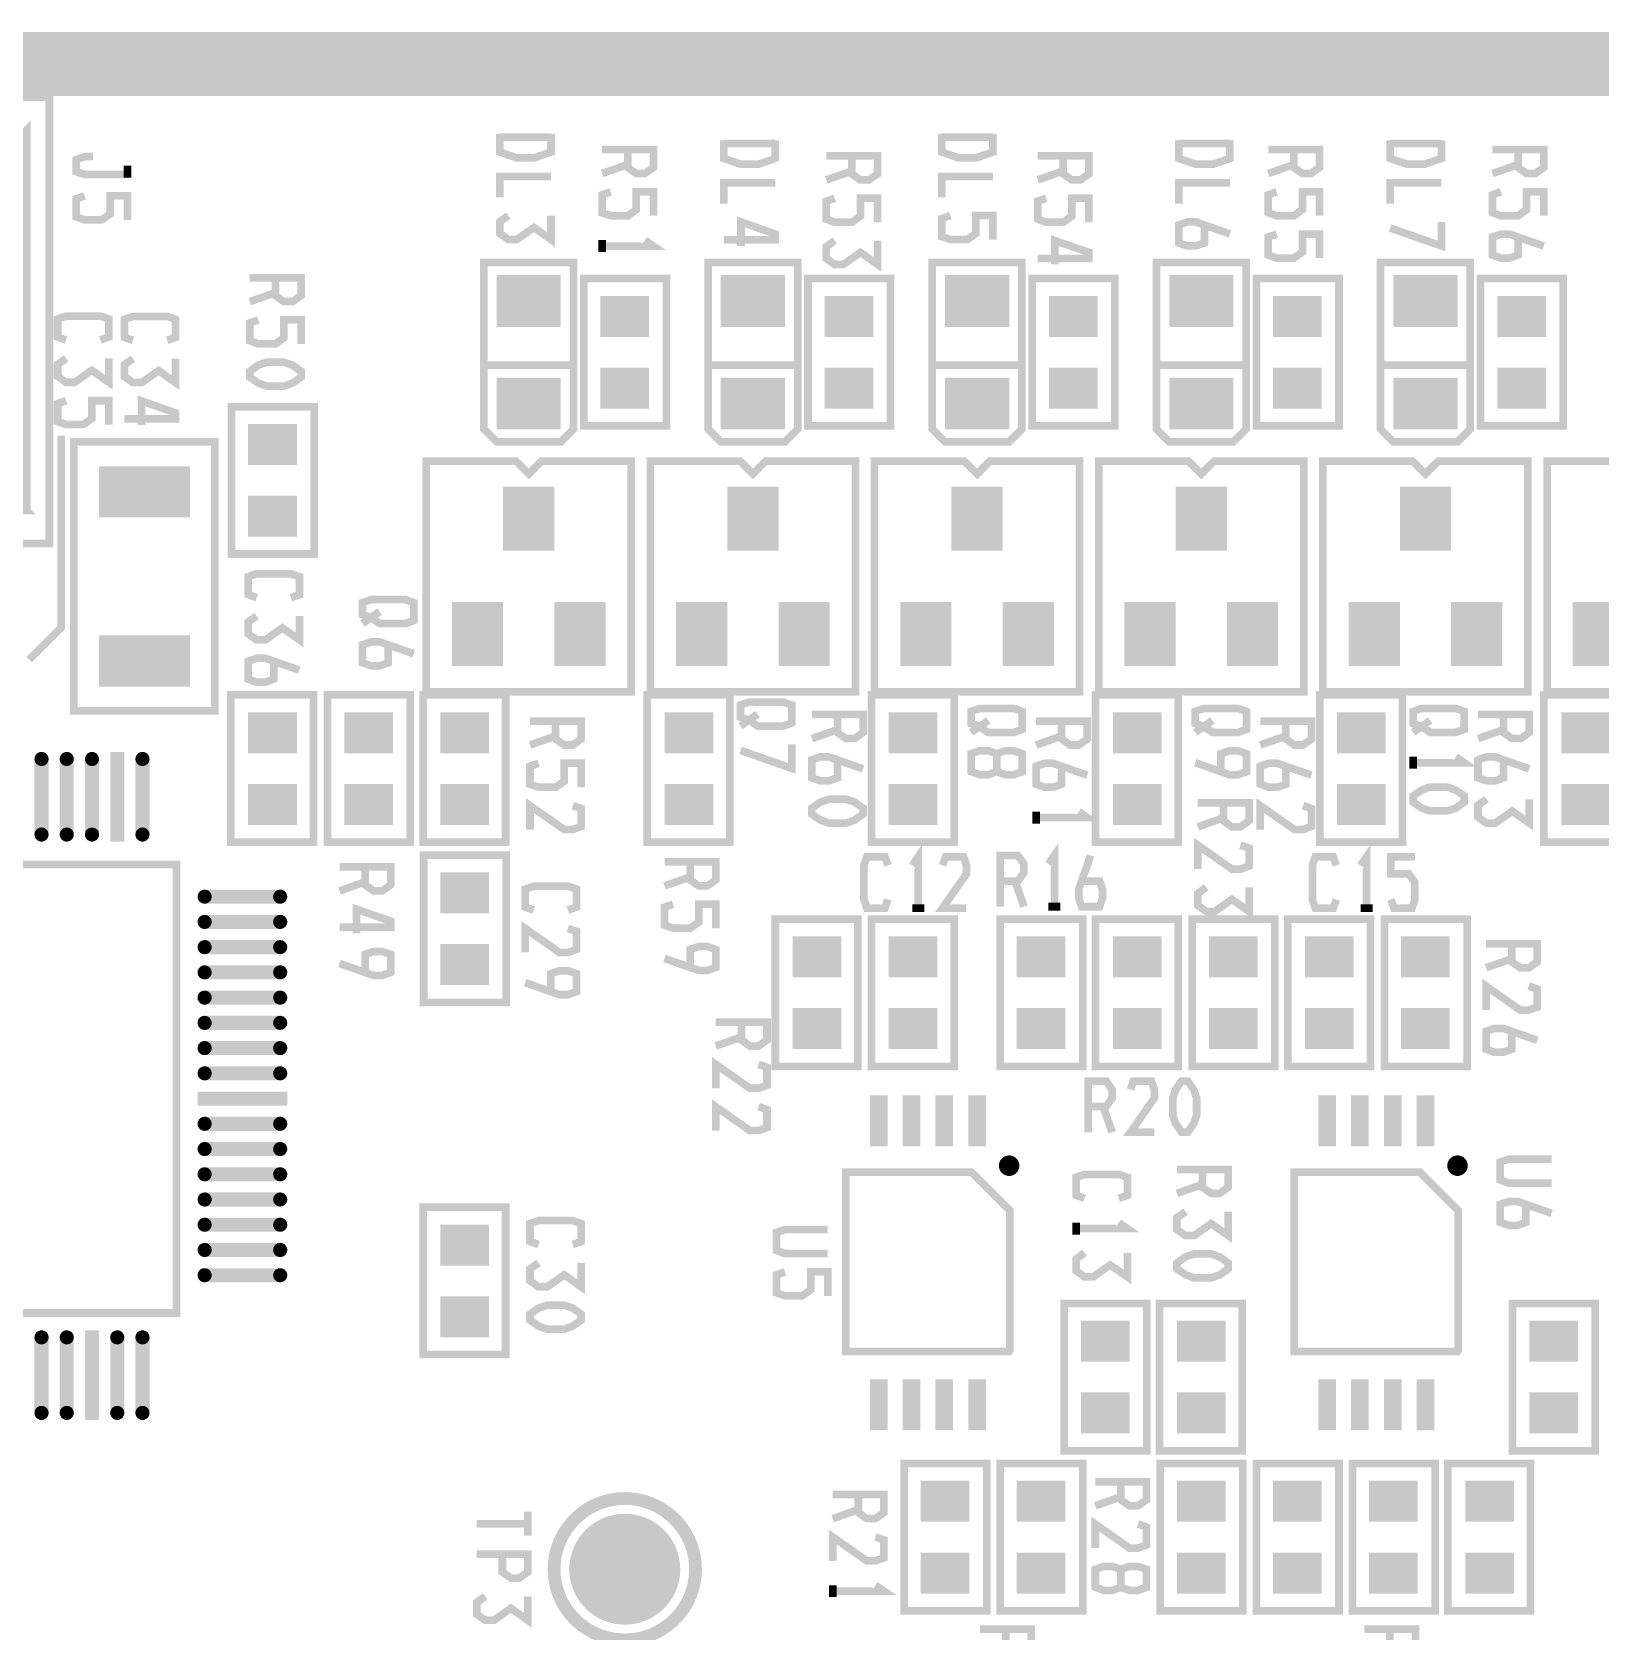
# Model space of a CAD drawing. Extents: x 36 to 154, y -1 to 63.
# Drawn here: x 62.54 to 93.63, y 31.16 to 62.87 of the extents above; entities that cross this region are included whole.
import ezdxf

# ---------------------------------------------------------------- set-up
doc = ezdxf.new("R2010")
doc.units = 0
doc.header["$MEASUREMENT"] = 0
doc.layers.get('0').update_dxf_attribs({"linetype": 'CONTINUOUS'})
for name, color, linetype in [('25-336-0_BOT', 7, 'CONTINUOUS'), ('25-336-0_DRD', 7, 'CONTINUOUS'), ('25-336-0_SST', 1, 'CONTINUOUS'), ('25-336-0_TOP', 4, 'CONTINUOUS'), ('THRUHOLE_TAP', 10, 'CONTINUOUS')]:
    doc.layers.add(name, color=color, linetype=linetype)

# ---------------------------------------------------------------- blocks, each defined once
blk = doc.blocks.new('ROUND_32')
at = {"const_width": 1.09982}
blk.add_lwpolyline([(-0.54991, 0, 1), (0.54991, 0, 1)], format="xyb", close=True, dxfattribs=at)
blk = doc.blocks.new('RECTANGLE_1')
blk.add_solid([(0.4826, 0.4064), (0.4826, -0.4064), (-0.4826, 0.4064), (-0.4826, -0.4064)])
blk = doc.blocks.new('RECTANGLE_4')
blk.add_solid([(0.9017, 0.508), (0.9017, -0.508), (-0.9017, 0.508), (-0.9017, -0.508)])
blk = doc.blocks.new('RECTANGLE_19')
blk.add_solid([(0.63627, 0.51308), (0.63627, -0.51308), (-0.63627, 0.51308), (-0.63627, -0.51308)])
blk = doc.blocks.new('RECTANGLE_40')
blk.add_solid([(0.508, 0.635), (0.508, -0.635), (-0.508, 0.635), (-0.508, -0.635)])
blk = doc.blocks.new('RECTANGLE_48')
blk.add_solid([(0.17526, 0.508), (0.17526, -0.508), (-0.17526, 0.508), (-0.17526, -0.508)])
blk = doc.blocks.new('OBLONG_52')
at = {"const_width": 0.2794}
blk.add_lwpolyline([(0, 0.7493), (0, -0.7493)], dxfattribs=at)
at = {"const_width": 0.1397}
for points in [[(-0.06985, 0.7493, 1), (0.06985, 0.7493, 1)], [(-0.06985, -0.7493, 1), (0.06985, -0.7493, 1)]]:
    blk.add_lwpolyline(points, format="xyb", close=True, dxfattribs=at)
blk = doc.blocks.new('RECTANGLE_53')
blk.add_solid([(0.1397, 0.889), (0.1397, -0.889), (-0.1397, 0.889), (-0.1397, -0.889)])
blk = doc.blocks.new('OBLONG_54')
at = {"const_width": 0.2794}
blk.add_lwpolyline([(0.7493, 0), (-0.7493, 0)], dxfattribs=at)
at = {"const_width": 0.1397}
for points in [[(-0.81915, 0, 1), (-0.67945, 0, 1)], [(0.67945, 0, 1), (0.81915, 0, 1)]]:
    blk.add_lwpolyline(points, format="xyb", close=True, dxfattribs=at)
blk = doc.blocks.new('RECTANGLE_55')
blk.add_solid([(0.889, 0.1397), (0.889, -0.1397), (-0.889, 0.1397), (-0.889, -0.1397)])
blk = doc.blocks.new('ROUND_11')
at = {"const_width": 0.50038}
blk.add_lwpolyline([(-0.25019, 0, 1), (0.25019, 0, 1)], format="xyb", close=True, dxfattribs=at)

msp = doc.modelspace()

# ---------------------------------------------------------------- linework, layer by layer
at = {"layer": '25-336-0_DRD'}
for points, const_width in [([(38.1, 0), (153.67, 0), (153.67, 62.23), (36.83, 62.23), (36.83, 0), (38.1, 0)], 1.27), ([(74.295, 33.02), (73.66, 32.385)], 0.254), ([(74.93, 32.385), (74.295, 33.02)], 0.254), ([(73.66, 32.385), (74.295, 31.75)], 0.254), ([(74.295, 31.75), (74.93, 32.385)], 0.254)]:
    msp.add_lwpolyline(points, dxfattribs=dict(at, const_width=const_width))
at = {"layer": '25-336-0_SST', "const_width": 0.1524}
for points in [[(52.99456, 61.57468), (57.49544, 61.57468), (62.88532, 61.57468), (62.88532, 52.72532), (60.73394, 52.72532)], [(61.83376, 53.975), (48.6537, 53.975), (48.05426, 53.37556), (62.43574, 53.37556), (61.83376, 53.975), (61.83376, 60.325), (62.43574, 60.92444), (62.43574, 53.37556)], [(71.81596, 60.84062), (71.81596, 60.48502), (72.15378, 60.36818), (72.49414, 60.36818), (72.83196, 60.48502), (72.83196, 60.84062)], [(80.57896, 60.84062), (80.57896, 60.48502), (80.91678, 60.36818), (81.25714, 60.36818), (81.59496, 60.48502), (81.59496, 60.84062)], [(71.81596, 60.7822), (72.83196, 60.7822)], [(74.35342, 60.53328), (74.35342, 60.17768), (74.52106, 60.0583), (74.69124, 60.0583), (74.86142, 60.17768), (74.86142, 60.53328), (73.84542, 60.53328)], [(76.26096, 60.71362), (76.26096, 60.35802), (76.59878, 60.24118), (76.93914, 60.24118), (77.27696, 60.35802), (77.27696, 60.71362)], [(76.26096, 60.6552), (77.27696, 60.6552)], [(80.57896, 60.7822), (81.59496, 60.7822)], [(85.27796, 60.71362), (85.27796, 60.35802), (85.61578, 60.24118), (85.95614, 60.24118), (86.29396, 60.35802), (86.29396, 60.71362)], [(85.27796, 60.6552), (86.29396, 60.6552)], [(87.56142, 60.53328), (87.56142, 60.17768), (87.72906, 60.0583), (87.89924, 60.0583), (88.06942, 60.17768), (88.06942, 60.53328), (87.05342, 60.53328)], [(89.46896, 60.71362), (89.46896, 60.35802), (89.80678, 60.24118), (90.14714, 60.24118), (90.48496, 60.35802), (90.48496, 60.71362)], [(89.46896, 60.6552), (90.48496, 60.6552)], [(92.00642, 60.53328), (92.00642, 60.17768), (92.17406, 60.0583), (92.34424, 60.0583), (92.51442, 60.17768), (92.51442, 60.53328), (91.49842, 60.53328)], [(63.754, 60.39358), (63.58382, 60.39358), (63.41618, 60.33262), (63.41618, 60.0964), (63.58382, 60.03798), (64.43218, 60.03798)], [(64.43218, 59.97702), (64.43218, 60.21578)], [(74.35342, 60.2361), (73.84542, 60.0583)], [(78.79842, 60.40628), (78.79842, 60.05068), (78.96606, 59.9313), (79.13624, 59.9313), (79.30642, 60.05068), (79.30642, 60.40628), (78.29042, 60.40628)], [(82.98942, 60.40628), (82.98942, 60.05068), (83.15706, 59.9313), (83.32724, 59.9313), (83.49742, 60.05068), (83.49742, 60.40628), (82.48142, 60.40628)], [(87.56142, 60.2361), (87.05342, 60.0583)], [(92.00642, 60.2361), (91.49842, 60.0583)], [(71.81596, 59.5884), (71.81596, 60.00242), (72.83196, 60.00242)], [(76.26096, 59.4614), (76.26096, 59.87542), (77.27696, 59.87542)], [(78.79842, 60.1091), (78.29042, 59.9313)], [(80.57896, 59.5884), (80.57896, 60.00242), (81.59496, 60.00242)], [(82.98942, 60.1091), (82.48142, 59.9313)], [(85.27796, 59.4614), (85.27796, 59.87542), (86.29396, 59.87542)], [(89.46896, 59.4614), (89.46896, 59.87542), (90.48496, 59.87542)], [(63.58382, 59.6138), (63.41618, 59.55538), (63.41618, 59.19978), (63.58382, 59.13882), (63.92418, 59.13882), (64.09182, 59.2582), (64.09182, 59.6138), (64.43218, 59.6138), (64.43218, 59.13882)], [(74.01306, 59.69508), (73.84542, 59.63666), (73.84542, 59.28106), (74.01306, 59.2201), (74.35342, 59.2201), (74.52106, 59.33948), (74.52106, 59.69508), (74.86142, 59.69508), (74.86142, 59.2201)], [(78.45806, 59.56808), (78.29042, 59.50966), (78.29042, 59.15406), (78.45806, 59.0931), (78.79842, 59.0931), (78.96606, 59.21248), (78.96606, 59.56808), (79.30642, 59.56808), (79.30642, 59.0931)], [(82.64906, 59.56808), (82.48142, 59.50966), (82.48142, 59.15406), (82.64906, 59.0931), (82.98942, 59.0931), (83.15706, 59.21248), (83.15706, 59.56808), (83.49742, 59.56808), (83.49742, 59.0931)], [(87.22106, 59.69508), (87.05342, 59.63666), (87.05342, 59.28106), (87.22106, 59.2201), (87.56142, 59.2201), (87.72906, 59.33948), (87.72906, 59.69508), (88.06942, 59.69508), (88.06942, 59.2201)], [(91.66606, 59.69508), (91.49842, 59.63666), (91.49842, 59.28106), (91.66606, 59.2201), (92.00642, 59.2201), (92.17406, 59.33948), (92.17406, 59.69508), (92.51442, 59.69508), (92.51442, 59.2201)], [(71.98614, 59.22518), (71.81596, 59.1058), (71.81596, 58.86958), (71.98614, 58.7502), (72.15378, 58.7502), (72.49414, 58.98642), (72.83196, 58.7502), (72.83196, 59.22518)], [(80.74914, 59.22518), (80.57896, 59.16422), (80.57896, 58.80862), (80.74914, 58.7502), (81.08696, 58.7502), (81.25714, 58.86958), (81.25714, 59.22518), (81.59496, 59.22518), (81.59496, 58.7502)], [(76.59878, 58.6232), (76.59878, 59.09818), (77.27696, 58.85942), (77.27696, 58.74258), (76.26096, 58.74258)], [(85.78596, 59.03722), (85.78596, 58.68162), (85.61578, 58.6232), (85.44814, 58.6232), (85.27796, 58.68162), (85.27796, 59.03722), (85.44814, 59.09818), (85.61578, 59.09818), (86.29396, 58.85942)], [(89.46896, 58.9788), (90.48496, 58.6232), (90.48496, 59.09818)], [(73.84542, 58.50128), (73.84542, 58.7375)], [(73.84542, 58.62066), (74.86142, 58.62066), (74.69124, 58.7375)], [(78.45806, 58.72988), (78.29042, 58.6105), (78.29042, 58.37428), (78.45806, 58.2549), (78.62824, 58.2549), (78.96606, 58.49366), (79.30642, 58.2549), (79.30642, 58.72988)], [(82.81924, 58.2549), (82.81924, 58.72988), (83.49742, 58.49366), (83.49742, 58.37428), (82.48142, 58.37428)], [(87.22106, 58.85688), (87.05342, 58.79846), (87.05342, 58.44286), (87.22106, 58.3819), (87.56142, 58.3819), (87.72906, 58.50128), (87.72906, 58.85688), (88.06942, 58.85688), (88.06942, 58.3819)], [(92.00642, 58.79846), (92.00642, 58.44286), (91.83624, 58.3819), (91.66606, 58.3819), (91.49842, 58.44286), (91.49842, 58.79846), (91.66606, 58.85688), (91.83624, 58.85688), (92.51442, 58.62066)], [(73.025, 54.737), (71.755, 54.737), (71.501, 54.991), (71.501, 58.293), (73.279, 58.293), (73.279, 54.991), (73.025, 54.737)], [(77.47, 54.737), (76.2, 54.737), (75.946, 54.991), (75.946, 58.293), (77.724, 58.293), (77.724, 54.991), (77.47, 54.737)], [(81.915, 54.737), (80.645, 54.737), (80.391, 54.991), (80.391, 58.293), (82.169, 58.293), (82.169, 54.991), (81.915, 54.737)], [(86.36, 54.737), (85.09, 54.737), (84.836, 54.991), (84.836, 58.293), (86.614, 58.293), (86.614, 54.991), (86.36, 54.737)], [(90.805, 54.737), (89.535, 54.737), (89.281, 54.991), (89.281, 58.293), (91.059, 58.293), (91.059, 54.991), (90.805, 54.737)], [(67.36842, 57.99328), (67.36842, 57.63768), (67.53606, 57.5183), (67.70624, 57.5183), (67.87642, 57.63768), (67.87642, 57.99328), (66.86042, 57.99328)], [(75.1205, 55.0545), (75.1205, 57.9755), (73.4822, 57.9755), (73.4822, 55.0545), (75.1205, 55.0545)], [(79.5655, 55.0545), (79.5655, 57.9755), (77.9272, 57.9755), (77.9272, 55.0545), (79.5655, 55.0545)], [(84.0105, 55.0545), (84.0105, 57.9755), (82.3722, 57.9755), (82.3722, 55.0545), (84.0105, 55.0545)], [(88.4555, 55.0545), (88.4555, 57.9755), (86.8172, 57.9755), (86.8172, 55.0545), (88.4555, 55.0545)], [(92.9005, 55.0545), (92.9005, 57.9755), (91.2622, 57.9755), (91.2622, 55.0545), (92.9005, 55.0545)], [(67.36842, 57.6961), (66.86042, 57.5183)], [(63.21806, 56.7563), (63.05042, 56.81726), (63.05042, 57.17286), (63.21806, 57.23128), (63.89624, 57.23128), (64.06642, 57.17286), (64.06642, 56.81726), (63.89624, 56.7563)], [(64.54394, 56.75122), (64.37376, 56.80964), (64.37376, 57.16524), (64.54394, 57.2262), (65.22212, 57.2262), (65.38976, 57.16524), (65.38976, 56.80964), (65.22212, 56.75122)], [(67.02806, 57.15508), (66.86042, 57.09666), (66.86042, 56.74106), (67.02806, 56.6801), (67.36842, 56.6801), (67.53606, 56.79948), (67.53606, 57.15508), (67.87642, 57.15508), (67.87642, 56.6801)], [(63.21806, 56.39308), (63.05042, 56.2737), (63.05042, 56.03748), (63.21806, 55.9181), (63.38824, 55.9181), (63.72606, 56.15686), (64.06642, 55.9181), (64.06642, 56.39308)], [(64.54394, 56.388), (64.37376, 56.26862), (64.37376, 56.0324), (64.54394, 55.91302), (64.71412, 55.91302), (65.05194, 56.14924), (65.38976, 55.91302), (65.38976, 56.388)], [(66.86042, 56.13908), (67.02806, 56.25846), (67.19824, 56.31688), (67.53606, 56.31688), (67.70624, 56.25846), (67.87642, 56.13908), (67.87642, 56.0197), (67.70624, 55.90286), (67.53606, 55.8419), (67.19824, 55.8419), (67.02806, 55.90286), (66.86042, 56.0197), (66.86042, 56.13908)], [(73.279, 56.261), (71.501, 56.261)], [(77.724, 56.261), (75.946, 56.261)], [(82.169, 56.261), (80.391, 56.261)], [(86.614, 56.261), (84.836, 56.261)], [(91.059, 56.261), (89.281, 56.261)], [(63.21806, 55.55488), (63.05042, 55.49646), (63.05042, 55.14086), (63.21806, 55.0799), (63.55842, 55.0799), (63.72606, 55.19928), (63.72606, 55.55488), (64.06642, 55.55488), (64.06642, 55.0799)], [(64.71412, 55.07482), (64.71412, 55.5498), (65.38976, 55.31104), (65.38976, 55.1942), (64.37376, 55.1942)], [(68.1355, 52.5145), (68.1355, 55.4355), (66.4972, 55.4355), (66.4972, 52.5145), (68.1355, 52.5145)], [(63.119, 54.864), (63.119, 51.054), (62.484, 50.419)], [(66.167, 49.403), (63.373, 49.403), (63.373, 54.737), (66.167, 54.737), (66.167, 49.403)], [(70.358, 49.784), (74.422, 49.784), (74.422, 54.356), (72.644, 54.356), (72.39, 54.102), (72.136, 54.356), (70.358, 54.356), (70.358, 49.784)], [(74.803, 49.784), (78.867, 49.784), (78.867, 54.356), (77.089, 54.356), (76.835, 54.102), (76.581, 54.356), (74.803, 54.356), (74.803, 49.784)], [(79.248, 49.784), (83.312, 49.784), (83.312, 54.356), (81.534, 54.356), (81.28, 54.102), (81.026, 54.356), (79.248, 54.356), (79.248, 49.784)], [(83.693, 49.784), (87.757, 49.784), (87.757, 54.356), (85.979, 54.356), (85.725, 54.102), (85.471, 54.356), (83.693, 54.356), (83.693, 49.784)], [(88.138, 49.784), (92.202, 49.784), (92.202, 54.356), (90.424, 54.356), (90.17, 54.102), (89.916, 54.356), (88.138, 54.356), (88.138, 49.784)], [(92.583, 49.784), (96.647, 49.784), (96.647, 54.356), (94.869, 54.356), (94.615, 54.102), (94.361, 54.356), (92.583, 54.356), (92.583, 49.784)], [(66.99758, 51.64836), (66.8274, 51.70932), (66.8274, 52.06492), (66.99758, 52.12334), (67.67576, 52.12334), (67.8434, 52.06492), (67.8434, 51.70932), (67.67576, 51.64836)], [(69.2658, 51.61026), (69.09562, 51.55184), (69.09562, 51.31308), (69.2658, 51.25466), (69.43598, 51.13528), (69.94398, 51.13528), (70.11162, 51.19624), (70.11162, 51.55184), (69.94398, 51.61026), (69.2658, 51.61026)], [(69.43598, 51.37404), (69.09562, 51.13528)], [(66.99758, 51.28514), (66.8274, 51.16576), (66.8274, 50.92954), (66.99758, 50.81016), (67.16776, 50.81016), (67.50558, 51.04892), (67.8434, 50.81016), (67.8434, 51.28514)], [(69.60362, 50.71364), (69.60362, 50.35804), (69.43598, 50.29708), (69.2658, 50.29708), (69.09562, 50.35804), (69.09562, 50.71364), (69.2658, 50.77206), (69.43598, 50.77206), (70.11162, 50.53584)], [(67.3354, 50.38852), (67.3354, 50.03292), (67.16776, 49.97196), (66.99758, 49.97196), (66.8274, 50.03292), (66.8274, 50.38852), (66.99758, 50.44694), (67.16776, 50.44694), (67.8434, 50.21072)], [(66.4845, 49.7205), (66.4845, 46.7995), (68.1228, 46.7995), (68.1228, 49.7205), (66.4845, 49.7205)], [(70.0405, 46.7995), (70.0405, 49.7205), (68.4022, 49.7205), (68.4022, 46.7995), (70.0405, 46.7995)], [(70.2945, 49.7205), (70.2945, 46.7995), (71.9328, 46.7995), (71.9328, 49.7205), (70.2945, 49.7205)], [(74.7395, 49.7205), (74.7395, 46.7995), (76.3778, 46.7995), (76.3778, 49.7205), (74.7395, 49.7205)], [(79.1845, 49.7205), (79.1845, 46.7995), (80.8228, 46.7995), (80.8228, 49.7205), (79.1845, 49.7205)], [(83.6295, 49.7205), (83.6295, 46.7995), (85.2678, 46.7995), (85.2678, 49.7205), (83.6295, 49.7205)], [(88.0745, 49.7205), (88.0745, 46.7995), (89.7128, 46.7995), (89.7128, 49.7205), (88.0745, 49.7205)], [(92.5195, 49.7205), (92.5195, 46.7995), (94.1578, 46.7995), (94.1578, 49.7205), (92.5195, 49.7205)], [(76.7588, 49.57826), (76.58862, 49.51984), (76.58862, 49.28108), (76.7588, 49.22266), (76.92898, 49.10328), (77.43698, 49.10328), (77.60462, 49.16424), (77.60462, 49.51984), (77.43698, 49.57826), (76.7588, 49.57826)], [(81.3308, 49.45126), (81.16062, 49.39284), (81.16062, 49.15408), (81.3308, 49.09566), (81.50098, 48.97628), (82.00898, 48.97628), (82.17662, 49.03724), (82.17662, 49.39284), (82.00898, 49.45126), (81.3308, 49.45126)], [(85.7758, 49.45126), (85.60562, 49.39284), (85.60562, 49.15408), (85.7758, 49.09566), (85.94598, 48.97628), (86.45398, 48.97628), (86.62162, 49.03724), (86.62162, 49.39284), (86.45398, 49.45126), (85.7758, 49.45126)], [(90.0938, 49.45126), (89.92362, 49.39284), (89.92362, 49.15408), (90.0938, 49.09566), (90.26398, 48.97628), (90.77198, 48.97628), (90.93962, 49.03724), (90.93962, 49.39284), (90.77198, 49.45126), (90.0938, 49.45126)], [(72.9234, 49.20234), (72.9234, 48.84674), (73.09358, 48.72736), (73.26376, 48.72736), (73.4314, 48.84674), (73.4314, 49.20234), (72.4154, 49.20234)], [(76.92898, 49.34204), (76.58862, 49.10328)], [(78.5114, 49.32934), (78.5114, 48.97374), (78.68158, 48.85436), (78.85176, 48.85436), (79.0194, 48.97374), (79.0194, 49.32934), (78.0034, 49.32934)], [(81.50098, 49.21504), (81.16062, 48.97628)], [(82.9564, 49.20234), (82.9564, 48.84674), (83.12658, 48.72736), (83.29676, 48.72736), (83.4644, 48.84674), (83.4644, 49.20234), (82.4484, 49.20234)], [(85.94598, 49.21504), (85.60562, 48.97628)], [(87.4014, 49.20234), (87.4014, 48.84674), (87.57158, 48.72736), (87.74176, 48.72736), (87.9094, 48.84674), (87.9094, 49.20234), (86.8934, 49.20234)], [(90.26398, 49.21504), (89.92362, 48.97628)], [(91.7194, 49.32934), (91.7194, 48.97374), (91.88958, 48.85436), (92.05976, 48.85436), (92.2274, 48.97374), (92.2274, 49.32934), (91.2114, 49.32934)], [(72.9234, 48.90516), (72.4154, 48.72736)], [(78.5114, 49.03216), (78.0034, 48.85436)], [(82.9564, 48.90516), (82.4484, 48.72736)], [(87.4014, 48.90516), (86.8934, 48.72736)], [(91.7194, 49.03216), (91.2114, 48.85436)], [(76.58862, 48.62068), (77.60462, 48.26508), (77.60462, 48.74006)], [(78.5114, 48.43272), (78.5114, 48.07712), (78.34376, 48.01616), (78.17358, 48.01616), (78.0034, 48.07712), (78.0034, 48.43272), (78.17358, 48.49114), (78.34376, 48.49114), (79.0194, 48.25492)], [(81.66862, 48.19904), (81.8388, 48.13808), (82.00898, 48.13808), (82.17662, 48.19904), (82.17662, 48.55464), (82.00898, 48.61306), (81.8388, 48.61306), (81.66862, 48.55464), (81.66862, 48.19904), (81.50098, 48.13808), (81.3308, 48.13808), (81.16062, 48.19904), (81.16062, 48.55464), (81.3308, 48.61306), (81.50098, 48.61306), (81.66862, 48.55464)], [(86.11362, 48.19904), (86.11362, 48.55464), (86.2838, 48.61306), (86.45398, 48.61306), (86.62162, 48.55464), (86.62162, 48.19904), (86.45398, 48.13808), (86.2838, 48.13808), (85.60562, 48.37684)], [(89.92362, 48.25746), (89.92362, 48.49368)], [(89.92362, 48.37684), (90.93962, 48.37684), (90.77198, 48.49368)], [(91.7194, 48.43272), (91.7194, 48.07712), (91.55176, 48.01616), (91.38158, 48.01616), (91.2114, 48.07712), (91.2114, 48.43272), (91.38158, 48.49114), (91.55176, 48.49114), (92.2274, 48.25492)], [(72.58558, 48.36414), (72.4154, 48.30572), (72.4154, 47.95012), (72.58558, 47.88916), (72.9234, 47.88916), (73.09358, 48.00854), (73.09358, 48.36414), (73.4314, 48.36414), (73.4314, 47.88916)], [(82.9564, 48.30572), (82.9564, 47.95012), (82.78876, 47.88916), (82.61858, 47.88916), (82.4484, 47.95012), (82.4484, 48.30572), (82.61858, 48.36414), (82.78876, 48.36414), (83.4644, 48.12792)], [(87.4014, 48.30572), (87.4014, 47.95012), (87.23376, 47.88916), (87.06358, 47.88916), (86.8934, 47.95012), (86.8934, 48.30572), (87.06358, 48.36414), (87.23376, 48.36414), (87.9094, 48.12792)], [(89.92362, 47.71644), (90.0938, 47.83328), (90.26398, 47.89424), (90.6018, 47.89424), (90.77198, 47.83328), (90.93962, 47.71644), (90.93962, 47.59706), (90.77198, 47.47768), (90.6018, 47.41926), (90.26398, 47.41926), (90.0938, 47.47768), (89.92362, 47.59706), (89.92362, 47.71644)], [(72.4154, 47.05096), (72.4154, 47.52594), (73.09358, 47.05096), (73.26376, 47.05096), (73.4314, 47.11192), (73.4314, 47.46752), (73.26376, 47.52594)], [(78.0034, 47.47514), (78.17358, 47.59452), (78.34376, 47.65294), (78.68158, 47.65294), (78.85176, 47.59452), (79.0194, 47.47514), (79.0194, 47.35576), (78.85176, 47.23892), (78.68158, 47.17796), (78.34376, 47.17796), (78.17358, 47.23892), (78.0034, 47.35576), (78.0034, 47.47514)], [(86.16442, 47.57928), (86.16442, 47.22368), (86.33206, 47.1043), (86.50224, 47.1043), (86.67242, 47.22368), (86.67242, 47.57928), (85.65642, 47.57928)], [(86.8934, 47.05096), (86.8934, 47.52594), (87.57158, 47.05096), (87.74176, 47.05096), (87.9094, 47.11192), (87.9094, 47.46752), (87.74176, 47.52594)], [(91.38158, 47.65294), (91.2114, 47.53356), (91.2114, 47.29734), (91.38158, 47.17796), (91.55176, 47.17796), (91.88958, 47.41672), (92.2274, 47.17796), (92.2274, 47.65294)], [(82.4484, 47.17034), (82.4484, 47.40656)], [(82.4484, 47.28972), (83.4644, 47.28972), (83.29676, 47.40656)], [(86.16442, 47.2821), (85.65642, 47.1043)], [(71.9455, 43.6245), (71.9455, 46.5455), (70.3072, 46.5455), (70.3072, 43.6245), (71.9455, 43.6245)], [(80.1116, 45.49394), (80.1116, 46.50994), (79.99476, 46.33976)], [(81.73466, 46.02988), (82.09026, 46.02988), (82.20964, 46.20006), (82.20964, 46.3677), (82.09026, 46.53788), (81.73466, 46.53788), (81.73466, 45.52188)], [(82.81162, 45.52188), (82.81162, 46.53788), (82.69224, 46.3677)], [(83.35264, 46.02988), (83.70824, 46.02988), (83.76666, 45.8597), (83.76666, 45.69206), (83.70824, 45.52188), (83.35264, 45.52188), (83.29422, 45.69206), (83.29422, 45.8597), (83.53044, 46.53788)], [(85.65642, 46.2661), (85.65642, 46.74108), (86.33206, 46.2661), (86.50224, 46.2661), (86.67242, 46.32706), (86.67242, 46.68266), (86.50224, 46.74108)], [(89.0016, 45.49394), (89.0016, 46.50994), (88.88476, 46.33976)], [(56.515, 45.212), (56.515, 37.465), (65.405, 37.465), (65.405, 46.355), (57.658, 46.355), (56.515, 45.212)], [(69.14642, 46.30928), (69.14642, 45.95368), (69.31406, 45.8343), (69.48424, 45.8343), (69.65442, 45.95368), (69.65442, 46.30928), (68.63842, 46.30928)], [(75.5904, 46.40834), (75.5904, 46.05274), (75.76058, 45.93336), (75.93076, 45.93336), (76.0984, 46.05274), (76.0984, 46.40834), (75.0824, 46.40834)], [(79.51216, 45.66412), (79.4512, 45.49394), (79.0956, 45.49394), (79.03718, 45.66412), (79.03718, 46.33976), (79.0956, 46.50994), (79.4512, 46.50994), (79.51216, 46.33976)], [(81.06918, 45.49394), (80.5942, 45.49394), (81.06918, 46.17212), (81.06918, 46.33976), (81.01076, 46.50994), (80.65516, 46.50994), (80.5942, 46.33976)], [(88.40216, 45.66412), (88.3412, 45.49394), (87.9856, 45.49394), (87.92718, 45.66412), (87.92718, 46.33976), (87.9856, 46.50994), (88.3412, 46.50994), (88.40216, 46.33976)], [(89.4842, 45.66412), (89.54516, 45.49394), (89.90076, 45.49394), (89.95918, 45.66412), (89.95918, 46.00194), (89.8398, 46.17212), (89.4842, 46.17212), (89.4842, 46.50994), (89.95918, 46.50994)], [(69.14642, 46.0121), (68.63842, 45.8343)], [(72.48906, 45.4533), (72.32142, 45.51426), (72.32142, 45.86986), (72.48906, 45.92828), (73.16724, 45.92828), (73.33742, 45.86986), (73.33742, 45.51426), (73.16724, 45.4533)], [(75.5904, 46.11116), (75.0824, 45.93336)], [(82.03184, 46.02988), (82.20964, 45.52188)], [(85.82406, 45.90288), (85.65642, 45.7835), (85.65642, 45.54728), (85.82406, 45.4279), (85.99424, 45.4279), (86.33206, 45.66666), (86.67242, 45.4279), (86.67242, 45.90288)], [(68.97624, 44.9961), (68.97624, 45.47108), (69.65442, 45.23486), (69.65442, 45.11548), (68.63842, 45.11548)], [(75.25258, 45.57014), (75.0824, 45.51172), (75.0824, 45.15612), (75.25258, 45.09516), (75.5904, 45.09516), (75.76058, 45.21454), (75.76058, 45.57014), (76.0984, 45.57014), (76.0984, 45.09516)], [(77.2795, 45.2755), (77.2795, 42.3545), (78.9178, 42.3545), (78.9178, 45.2755), (77.2795, 45.2755)], [(79.1845, 45.2755), (79.1845, 42.3545), (80.8228, 42.3545), (80.8228, 45.2755), (79.1845, 45.2755)], [(80.23098, 45.49394), (79.99476, 45.49394)], [(83.3755, 42.3545), (83.3755, 45.2755), (81.7372, 45.2755), (81.7372, 42.3545), (83.3755, 42.3545)], [(82.92846, 45.52188), (82.69224, 45.52188)], [(83.6295, 45.2755), (83.6295, 42.3545), (85.2678, 42.3545), (85.2678, 45.2755), (83.6295, 45.2755)], [(87.1855, 42.3545), (87.1855, 45.2755), (85.5472, 45.2755), (85.5472, 42.3545), (87.1855, 42.3545)], [(87.4395, 45.2755), (87.4395, 42.3545), (89.0778, 42.3545), (89.0778, 45.2755), (87.4395, 45.2755)], [(89.12098, 45.49394), (88.88476, 45.49394)], [(90.9955, 42.3545), (90.9955, 45.2755), (89.3572, 45.2755), (89.3572, 42.3545), (90.9955, 42.3545)], [(72.32142, 44.6151), (72.32142, 45.09008), (72.99706, 44.6151), (73.16724, 44.6151), (73.33742, 44.67606), (73.33742, 45.03166), (73.16724, 45.09008)], [(69.14642, 44.21886), (69.14642, 44.57446), (69.31406, 44.63288), (69.48424, 44.63288), (69.65442, 44.57446), (69.65442, 44.21886), (69.48424, 44.1579), (69.31406, 44.1579), (68.63842, 44.39666)], [(75.5904, 44.31792), (75.5904, 44.67352), (75.76058, 44.73194), (75.93076, 44.73194), (76.0984, 44.67352), (76.0984, 44.31792), (75.93076, 44.25696), (75.76058, 44.25696), (75.0824, 44.49572)], [(91.87942, 44.78528), (91.87942, 44.42968), (92.04706, 44.3103), (92.21724, 44.3103), (92.38742, 44.42968), (92.38742, 44.78528), (91.37142, 44.78528)], [(91.87942, 44.4881), (91.37142, 44.3103)], [(72.82942, 43.83786), (72.82942, 44.19346), (72.99706, 44.25188), (73.16724, 44.25188), (73.33742, 44.19346), (73.33742, 43.83786), (73.16724, 43.7769), (72.99706, 43.7769), (72.32142, 44.01566)], [(91.37142, 43.4721), (91.37142, 43.94708), (92.04706, 43.4721), (92.21724, 43.4721), (92.38742, 43.53306), (92.38742, 43.88866), (92.21724, 43.94708)], [(76.6064, 43.23334), (76.6064, 42.87774), (76.77658, 42.75836), (76.94676, 42.75836), (77.1144, 42.87774), (77.1144, 43.23334), (76.0984, 43.23334)], [(91.87942, 43.05046), (91.87942, 42.69486), (91.70924, 42.6339), (91.53906, 42.6339), (91.37142, 42.69486), (91.37142, 43.05046), (91.53906, 43.10888), (91.70924, 43.10888), (92.38742, 42.87266)], [(76.6064, 42.93616), (76.0984, 42.75836)], [(76.0984, 41.92016), (76.0984, 42.39514), (76.77658, 41.92016), (76.94676, 41.92016), (77.1144, 41.98112), (77.1144, 42.33672), (76.94676, 42.39514)], [(83.48218, 41.55694), (83.83778, 41.55694), (83.95716, 41.72712), (83.95716, 41.89476), (83.83778, 42.06494), (83.48218, 42.06494), (83.48218, 41.04894)], [(84.79536, 41.04894), (84.32038, 41.04894), (84.79536, 41.72712), (84.79536, 41.89476), (84.7344, 42.06494), (84.3788, 42.06494), (84.32038, 41.89476)], [(85.33638, 41.04894), (85.217, 41.21912), (85.15858, 41.38676), (85.15858, 41.72712), (85.217, 41.89476), (85.33638, 42.06494), (85.45576, 42.06494), (85.5726, 41.89476), (85.63356, 41.72712), (85.63356, 41.38676), (85.5726, 41.21912), (85.45576, 41.04894), (85.33638, 41.04894)], [(76.0984, 41.08196), (76.0984, 41.55694), (76.77658, 41.08196), (76.94676, 41.08196), (77.1144, 41.14292), (77.1144, 41.49852), (76.94676, 41.55694)], [(83.77936, 41.55694), (83.95716, 41.04894)], [(81.8896, 40.51046), (81.8896, 40.26154)], [(90.7796, 40.51046), (90.7796, 40.26154)], [(92.66936, 40.04056), (91.82354, 40.04056), (91.65336, 40.10152), (91.65336, 40.45712), (91.82354, 40.51554), (92.66936, 40.51554)], [(78.74, 40.259), (81.16824, 40.259), (81.93024, 39.497), (81.93024, 36.72586), (81.915, 36.703), (78.67904, 36.703), (78.67904, 40.259), (78.74, 40.259)], [(82.03946, 40.3606), (81.79054, 40.3606)], [(81.97596, 40.49776), (81.85404, 40.49776)], [(82.02676, 40.44696), (82.02676, 40.32504)], [(83.41106, 39.7383), (83.24342, 39.79926), (83.24342, 40.15486), (83.41106, 40.21328), (84.08924, 40.21328), (84.25942, 40.15486), (84.25942, 39.79926), (84.08924, 39.7383)], [(85.7504, 40.31234), (85.7504, 39.95674), (85.92058, 39.83736), (86.09076, 39.83736), (86.2584, 39.95674), (86.2584, 40.31234), (85.2424, 40.31234)], [(87.63, 40.259), (90.05824, 40.259), (90.82024, 39.497), (90.82024, 36.72586), (90.805, 36.703), (87.56904, 36.703), (87.56904, 40.259), (87.63, 40.259)], [(90.92946, 40.3606), (90.68054, 40.3606)], [(90.86596, 40.49776), (90.74404, 40.49776)], [(90.91676, 40.44696), (90.91676, 40.32504)], [(85.7504, 40.01516), (85.2424, 39.83736)], [(70.2945, 39.5605), (70.2945, 36.6395), (71.9328, 36.6395), (71.9328, 39.5605), (70.2945, 39.5605)], [(92.16136, 39.61892), (92.16136, 39.26332), (91.99372, 39.20236), (91.82354, 39.20236), (91.65336, 39.26332), (91.65336, 39.61892), (91.82354, 39.67734), (91.99372, 39.67734), (92.66936, 39.44112)], [(72.58558, 38.82136), (72.4154, 38.88232), (72.4154, 39.23792), (72.58558, 39.29634), (73.26376, 39.29634), (73.4314, 39.23792), (73.4314, 38.88232), (73.26376, 38.82136)], [(83.24342, 39.01948), (83.24342, 39.2557)], [(83.24342, 39.13886), (84.25942, 39.13886), (84.08924, 39.2557)], [(85.41258, 39.47414), (85.2424, 39.35476), (85.2424, 39.11854), (85.41258, 38.99916), (85.58276, 38.99916), (85.92058, 39.23792), (86.2584, 38.99916), (86.2584, 39.47414)], [(78.31836, 38.64356), (77.47254, 38.64356), (77.30236, 38.70452), (77.30236, 39.06012), (77.47254, 39.11854), (78.31836, 39.11854)], [(83.41106, 38.65626), (83.24342, 38.53688), (83.24342, 38.30066), (83.41106, 38.18128), (83.58124, 38.18128), (83.91906, 38.4175), (84.25942, 38.18128), (84.25942, 38.65626)], [(85.2424, 38.45814), (85.41258, 38.57752), (85.58276, 38.63594), (85.92058, 38.63594), (86.09076, 38.57752), (86.2584, 38.45814), (86.2584, 38.33876), (86.09076, 38.22192), (85.92058, 38.16096), (85.58276, 38.16096), (85.41258, 38.22192), (85.2424, 38.33876), (85.2424, 38.45814)], [(72.58558, 38.45814), (72.4154, 38.33876), (72.4154, 38.10254), (72.58558, 37.98316), (72.75576, 37.98316), (73.09358, 38.22192), (73.4314, 37.98316), (73.4314, 38.45814)], [(77.47254, 38.28034), (77.30236, 38.22192), (77.30236, 37.86632), (77.47254, 37.80536), (77.81036, 37.80536), (77.98054, 37.92474), (77.98054, 38.28034), (78.31836, 38.28034), (78.31836, 37.80536)], [(84.6455, 34.7345), (84.6455, 37.6555), (83.0072, 37.6555), (83.0072, 34.7345), (84.6455, 34.7345)], [(84.8995, 37.6555), (84.8995, 34.7345), (86.5378, 34.7345), (86.5378, 37.6555), (84.8995, 37.6555)], [(93.5355, 34.7345), (93.5355, 37.6555), (91.8972, 37.6555), (91.8972, 34.7345), (93.5355, 34.7345)], [(72.4154, 37.44214), (72.58558, 37.56152), (72.75576, 37.61994), (73.09358, 37.61994), (73.26376, 37.56152), (73.4314, 37.44214), (73.4314, 37.32276), (73.26376, 37.20592), (73.09358, 37.14496), (72.75576, 37.14496), (72.58558, 37.20592), (72.4154, 37.32276), (72.4154, 37.44214)], [(81.4705, 31.5595), (81.4705, 34.4805), (79.8322, 34.4805), (79.8322, 31.5595), (81.4705, 31.5595)], [(83.3755, 31.5595), (83.3755, 34.4805), (81.7372, 34.4805), (81.7372, 31.5595), (83.3755, 31.5595)], [(86.5505, 31.5595), (86.5505, 34.4805), (84.9122, 34.4805), (84.9122, 31.5595), (86.5505, 31.5595)], [(88.4555, 31.5595), (88.4555, 34.4805), (86.8172, 34.4805), (86.8172, 31.5595), (88.4555, 31.5595)], [(90.3605, 31.5595), (90.3605, 34.4805), (88.7222, 34.4805), (88.7222, 31.5595), (90.3605, 31.5595)], [(90.6145, 34.4805), (90.6145, 31.5595), (92.2528, 31.5595), (92.2528, 34.4805), (90.6145, 34.4805)], [(78.92542, 33.86328), (78.92542, 33.50768), (79.09306, 33.3883), (79.26324, 33.3883), (79.43342, 33.50768), (79.43342, 33.86328), (78.41742, 33.86328)], [(84.13242, 34.11728), (84.13242, 33.76168), (84.30006, 33.6423), (84.47024, 33.6423), (84.64042, 33.76168), (84.64042, 34.11728), (83.62442, 34.11728)], [(78.92542, 33.5661), (78.41742, 33.3883)], [(84.13242, 33.8201), (83.62442, 33.6423)], [(71.35876, 33.2867), (72.37476, 33.2867)], [(72.37476, 33.04794), (72.37476, 33.52292)], [(83.62442, 32.8041), (83.62442, 33.27908), (84.30006, 32.8041), (84.47024, 32.8041), (84.64042, 32.86506), (84.64042, 33.22066), (84.47024, 33.27908)], [(78.41742, 32.5501), (78.41742, 33.02508), (79.09306, 32.5501), (79.26324, 32.5501), (79.43342, 32.61106), (79.43342, 32.96666), (79.26324, 33.02508)], [(71.86676, 32.68472), (71.86676, 32.32912), (72.03694, 32.20974), (72.20712, 32.20974), (72.37476, 32.32912), (72.37476, 32.68472), (71.35876, 32.68472)], [(84.13242, 32.02686), (84.30006, 31.9659), (84.47024, 31.9659), (84.64042, 32.02686), (84.64042, 32.38246), (84.47024, 32.44088), (84.30006, 32.44088), (84.13242, 32.38246), (84.13242, 32.02686), (83.96224, 31.9659), (83.79206, 31.9659), (83.62442, 32.02686), (83.62442, 32.38246), (83.79206, 32.44088), (83.96224, 32.44088), (84.13242, 32.38246)], [(78.41742, 31.83128), (78.41742, 32.0675)], [(78.41742, 31.95066), (79.43342, 31.95066), (79.26324, 32.0675)], [(71.52894, 31.84652), (71.35876, 31.72714), (71.35876, 31.49092), (71.52894, 31.37154), (71.69912, 31.37154), (72.03694, 31.6103), (72.37476, 31.37154), (72.37476, 31.84652)], [(81.84642, 31.19628), (81.84642, 30.84068), (82.01406, 30.7213), (82.18424, 30.7213), (82.35442, 30.84068), (82.35442, 31.19628), (81.33842, 31.19628)], [(89.46642, 31.19628), (89.46642, 30.84068), (89.63406, 30.7213), (89.80424, 30.7213), (89.97442, 30.84068), (89.97442, 31.19628), (88.95842, 31.19628)]]:
    msp.add_lwpolyline(points, dxfattribs=at)
at = {"layer": '25-336-0_SST'}
for points, const_width in [([(81.915, 40.513, 0.4142136), (81.788, 40.386)], 0.1524), ([(82.042, 40.386, 0.4142136), (81.915, 40.513)], 0.1524), ([(90.805, 40.513, 0.4142136), (90.678, 40.386)], 0.1524), ([(90.932, 40.386, 0.4142136), (90.805, 40.513)], 0.1524), ([(81.788, 40.386, 0.4142136), (81.915, 40.259)], 0.1524), ([(81.915, 40.259, 0.4142136), (82.042, 40.386)], 0.1524), ([(90.678, 40.386, 0.4142136), (90.805, 40.259)], 0.1524), ([(90.805, 40.259, 0.4142136), (90.932, 40.386)], 0.1524), ([(74.295, 33.78708, 0.4142136), (72.89292, 32.385)], 0.254), ([(75.69708, 32.385, 0.4142136), (74.295, 33.78708)], 0.254), ([(72.89292, 32.385, 0.4142136), (74.295, 30.98292)], 0.254), ([(74.295, 30.98292, 0.4142136), (75.69708, 32.385)], 0.254)]:
    msp.add_lwpolyline(points, format="xyb", dxfattribs=dict(at, const_width=const_width))

# ---------------------------------------------------------------- block references
at = {"layer": '25-336-0_BOT'}
msp.add_blockref('ROUND_32', (74.295, 32.385), dxfattribs=at)
at = {"layer": '25-336-0_TOP'}
for name, p in [('RECTANGLE_19', (72.39, 57.531)), ('RECTANGLE_19', (76.835, 57.531)), ('RECTANGLE_19', (81.28, 57.531)), ('RECTANGLE_19', (85.725, 57.531)), ('RECTANGLE_19', (90.17, 57.531)), ('RECTANGLE_1', (74.295, 57.2262)), ('RECTANGLE_1', (78.74, 57.2262)), ('RECTANGLE_1', (83.185, 57.2262)), ('RECTANGLE_1', (87.63, 57.2262)), ('RECTANGLE_1', (92.075, 57.2262)), ('RECTANGLE_1', (74.295, 55.8038)), ('RECTANGLE_1', (78.74, 55.8038)), ('RECTANGLE_1', (83.185, 55.8038)), ('RECTANGLE_1', (87.63, 55.8038)), ('RECTANGLE_1', (92.075, 55.8038)), ('RECTANGLE_19', (72.39, 55.499)), ('RECTANGLE_19', (76.835, 55.499)), ('RECTANGLE_19', (81.28, 55.499)), ('RECTANGLE_19', (85.725, 55.499)), ('RECTANGLE_19', (90.17, 55.499)), ('RECTANGLE_1', (67.31, 54.6862)), ('RECTANGLE_4', (64.77, 53.7464)), ('RECTANGLE_1', (67.31, 53.2638)), ('RECTANGLE_40', (72.39, 53.213)), ('RECTANGLE_40', (76.835, 53.213)), ('RECTANGLE_40', (81.28, 53.213)), ('RECTANGLE_40', (85.725, 53.213)), ('RECTANGLE_40', (90.17, 53.213)), ('RECTANGLE_40', (71.374, 50.927)), ('RECTANGLE_40', (73.406, 50.927)), ('RECTANGLE_40', (75.819, 50.927)), ('RECTANGLE_40', (77.851, 50.927)), ('RECTANGLE_40', (80.264, 50.927)), ('RECTANGLE_40', (82.296, 50.927)), ('RECTANGLE_40', (84.709, 50.927)), ('RECTANGLE_40', (86.741, 50.927)), ('RECTANGLE_40', (89.154, 50.927)), ('RECTANGLE_40', (91.186, 50.927)), ('RECTANGLE_40', (93.599, 50.927)), ('RECTANGLE_4', (64.77, 50.3936)), ('RECTANGLE_1', (67.31, 48.9712)), ('RECTANGLE_1', (69.215, 48.9712)), ('RECTANGLE_1', (71.12, 48.9712)), ('RECTANGLE_1', (75.565, 48.9712)), ('RECTANGLE_1', (80.01, 48.9712)), ('RECTANGLE_1', (84.455, 48.9712)), ('RECTANGLE_1', (88.9, 48.9712)), ('RECTANGLE_1', (93.345, 48.9712)), ('OBLONG_52', (62.73038, 47.7012)), ('OBLONG_52', (63.23076, 47.7012)), ('OBLONG_52', (63.73114, 47.7012)), ('RECTANGLE_53', (64.23152, 47.7012)), ('OBLONG_52', (64.7319, 47.7012)), ('RECTANGLE_1', (67.31, 47.5488)), ('RECTANGLE_1', (69.215, 47.5488)), ('RECTANGLE_1', (71.12, 47.5488)), ('RECTANGLE_1', (75.565, 47.5488)), ('RECTANGLE_1', (80.01, 47.5488)), ('RECTANGLE_1', (84.455, 47.5488)), ('RECTANGLE_1', (88.9, 47.5488)), ('RECTANGLE_1', (93.345, 47.5488)), ('RECTANGLE_1', (71.12, 45.7962)), ('OBLONG_54', (66.7131, 45.72)), ('OBLONG_54', (66.7131, 45.21962)), ('OBLONG_54', (66.7131, 44.71924)), ('RECTANGLE_1', (71.12, 44.3738)), ('RECTANGLE_1', (78.105, 44.5262)), ('RECTANGLE_1', (80.01, 44.5262)), ('RECTANGLE_1', (82.55, 44.5262)), ('RECTANGLE_1', (84.455, 44.5262)), ('RECTANGLE_1', (86.36, 44.5262)), ('RECTANGLE_1', (88.265, 44.5262)), ('RECTANGLE_1', (90.17, 44.5262)), ('OBLONG_54', (66.7131, 44.21886)), ('OBLONG_54', (66.7131, 43.71848)), ('RECTANGLE_1', (78.105, 43.1038)), ('RECTANGLE_1', (80.01, 43.1038)), ('RECTANGLE_1', (82.55, 43.1038)), ('RECTANGLE_1', (84.455, 43.1038)), ('RECTANGLE_1', (86.36, 43.1038)), ('RECTANGLE_1', (88.265, 43.1038)), ('RECTANGLE_1', (90.17, 43.1038)), ('OBLONG_54', (66.7131, 43.2181)), ('OBLONG_54', (66.7131, 42.71772)), ('OBLONG_54', (66.7131, 42.21734)), ('RECTANGLE_55', (66.7131, 41.71696)), ('RECTANGLE_48', (79.32928, 41.275)), ('RECTANGLE_48', (79.97952, 41.275)), ('RECTANGLE_48', (80.62976, 41.275)), ('RECTANGLE_48', (81.28, 41.275)), ('RECTANGLE_48', (88.21928, 41.275)), ('RECTANGLE_48', (88.86952, 41.275)), ('RECTANGLE_48', (89.51976, 41.275)), ('RECTANGLE_48', (90.17, 41.275)), ('OBLONG_54', (66.7131, 41.21658)), ('OBLONG_54', (66.7131, 40.7162)), ('OBLONG_54', (66.7131, 40.21582)), ('OBLONG_54', (66.7131, 39.71544)), ('OBLONG_54', (66.7131, 39.21506)), ('RECTANGLE_1', (71.12, 38.8112)), ('OBLONG_54', (66.7131, 38.71468)), ('OBLONG_54', (66.7131, 38.2143)), ('RECTANGLE_1', (71.12, 37.3888)), ('OBLONG_52', (62.73038, 36.2331)), ('OBLONG_52', (63.23076, 36.2331)), ('RECTANGLE_53', (63.73114, 36.2331)), ('OBLONG_52', (64.23152, 36.2331)), ('OBLONG_52', (64.7319, 36.2331)), ('RECTANGLE_1', (83.82, 36.9062)), ('RECTANGLE_1', (85.725, 36.9062)), ('RECTANGLE_1', (92.71, 36.9062)), ('RECTANGLE_48', (79.32928, 35.64382)), ('RECTANGLE_48', (79.97952, 35.64382)), ('RECTANGLE_48', (80.62976, 35.64382)), ('RECTANGLE_48', (81.28, 35.64382)), ('RECTANGLE_48', (88.21928, 35.64382)), ('RECTANGLE_48', (88.86952, 35.64382)), ('RECTANGLE_48', (89.51976, 35.64382)), ('RECTANGLE_48', (90.17, 35.64382)), ('RECTANGLE_1', (83.82, 35.4838)), ('RECTANGLE_1', (85.725, 35.4838)), ('RECTANGLE_1', (92.71, 35.4838)), ('RECTANGLE_1', (80.645, 33.7312)), ('RECTANGLE_1', (82.55, 33.7312)), ('RECTANGLE_1', (85.725, 33.7312)), ('RECTANGLE_1', (87.63, 33.7312)), ('RECTANGLE_1', (89.535, 33.7312)), ('RECTANGLE_1', (91.44, 33.7312)), ('ROUND_32', (74.295, 32.385)), ('RECTANGLE_1', (80.645, 32.3088)), ('RECTANGLE_1', (82.55, 32.3088)), ('RECTANGLE_1', (85.725, 32.3088)), ('RECTANGLE_1', (87.63, 32.3088)), ('RECTANGLE_1', (89.535, 32.3088)), ('RECTANGLE_1', (91.44, 32.3088))]:
    msp.add_blockref(name, p, dxfattribs=at)
at = {"layer": 'THRUHOLE_TAP'}
msp.add_blockref('ROUND_11', (74.295, 32.385), dxfattribs=at)

doc.saveas('drawing.dxf')
